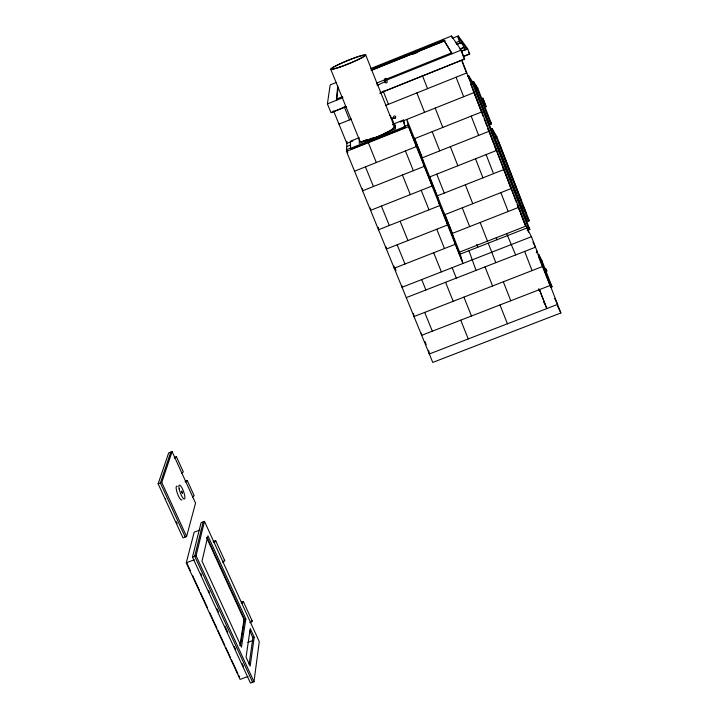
<?xml version="1.0" encoding="UTF-8"?>
<svg xmlns="http://www.w3.org/2000/svg" width="719" height="719" viewBox="0 0 719 719"><rect width="100%" height="100%" fill="white"/><g stroke="black" fill="none" stroke-linecap="round" stroke-linejoin="round"><path stroke-width="1.08" d="M392.502 124.414L403.44 120.046L405.174 127.551L350.584 149.336L350.423 141.221L359.239 137.706M524.582 223.42L531.431 236.695L560.865 312.954L432.766 362.43L346.486 151.43L346.918 141.319M336.753 100.022L337.993 87.88M337.768 85.947L336.393 99.141L342.621 96.643M253.978 681.729L259.271 641.609L204.502 521.383L201.086 522.695L192.485 557.072L250.437 683.05L253.978 681.729L196.08 555.706L204.502 521.383M254.202 637.205L250.167 666.109L246.06 657.139L250.248 628.532L254.202 637.205L252.899 637.69L249.133 664.392M346.558 106.493L331.019 112.73L327.406 103.895L330.174 84.905L336.393 82.397M245.844 618.879L241.467 647.145L202.003 561.135L207.953 535.781L245.844 618.879L244.02 619.562L239.912 645.68M240.452 645.482L244.541 619.365L207.09 537.3M371.274 69.294L443.821 40.066L451.981 53.7L451.64 52.811L376.864 82.982L365.746 55.021A18.919 1.735 -22.2 0 0 339.368 64.081A18.919 1.735 -22.2 0 0 339.539 67.262A18.919 1.735 -22.2 0 0 365.746 55.021M203.189 521.886L194.696 556.227L252.612 682.241M247.992 676.489L240.101 679.428L186.284 562.815L194.175 532.186L199.909 529.993M186.607 536.5L195.55 503.084L172.093 451.613L168.65 452.943L158.135 483.842L182.994 537.875L186.607 536.5L161.766 482.44L172.093 451.613M170.771 452.125L160.373 482.979L185.214 537.03M185.196 481.317L187.335 480.705L194.166 495.697L192.368 496.964M174.322 457.446L176.461 456.817L183.336 471.925L181.53 473.174M475.61 86.046L476.176 85.696L475.69 85.777M392.817 124.558L394.3 124.144L392.871 124.899M370.609 68.611L451.487 36.022L461.176 50.123L464.636 59.093L379.704 93.191M371.597 70.103L444.135 40.884M371.112 70.48L445.097 40.677M412.67 54.401L417.775 52.343M452.53 38.251L458.255 35.95L467.629 48.676L469.696 54.033L463.378 56.45L468.734 54.302M455.388 42.781L459.387 41.271L461.292 43.922M456.727 44.389L461.85 42.331L463.89 47.544L459.792 49.189M456.781 44.479L461.913 42.412M460.753 48.694L463.827 47.463L465.705 50.078M327.406 103.895L342.963 97.64M386.516 80.133L461.176 50.123M459.387 41.271L457.491 36.354L466.667 48.946L461.373 51.184L467.629 48.676M377.448 84.554C377.493 84.563 376.271 81.526 377.772 85.13L394.587 127.101M377.196 85.363L385.087 81.723M331.917 112.254L345.408 106.834M380.684 92.679L463.674 59.353M338.964 124.135L351.6 119.066M385.402 105.531L466.793 72.916L465.669 71.127M527.234 230.475L529.84 229.451L473.444 83.305L468.599 75.621L467.754 75.962L472.563 83.665L528.968 229.792M477.784 88.23L475.502 89.138L489.244 124.755L491.517 123.857L477.784 88.23L473.767 81.912L472.913 82.254L476.904 88.581L490.646 124.198M473.444 83.305L470.792 84.366L483.294 116.721M352.948 140.951L346.828 143.396L333.553 110.879M400.312 122.023L474.342 92.454L473.228 90.612M393.329 127.605L395.126 126.886M346.693 146.604L350.584 145.049M373.754 137.554L359.284 143.333L359.248 139.118M385.123 133.015L395.459 128.881L394.578 123.578M350.692 147.952L346.567 149.597L347.825 152.698M404.006 126.67L408.086 125.034L415.95 144.789M350.216 148.438L404.815 126.643L403.44 120.046M346.486 151.43L408.464 126.688L406.828 119.426L459.612 252.081L462.919 263.487L408.464 126.688M414.144 138.848L481.847 111.876L480.535 109.639M354.566 171.176L416.382 146.586L414.351 138.066M524.996 217.776L527.018 221.614L529.265 220.733L496.82 136.565L492.2 128.701L491.356 129.034L495.948 136.916L528.393 221.075M421.774 158.009L489.306 131.191L487.922 128.755M492.021 133.078L494.546 137.473L496.82 136.565M429.36 177.072L496.721 150.388L495.265 147.763M436.981 195.981L504.091 169.486L502.563 166.664M444.666 214.747L511.425 188.468L510.148 186.059M452.125 233.486L518.714 207.342L517.383 204.789M522.704 206.874L523.567 206.533L522.569 204.69M459.54 252.117L525.966 226.108L462.002 60.504M459.468 254.418L526.946 228.013L528.528 232.111M531.431 236.695L402.029 287.276L401.822 285.443M406.271 297.63L535.484 247.201L532.941 242.231M536.275 252.764L537.291 252.369L536.725 250.868L536.985 251.614M537.902 254.886L538.792 254.544L542.027 260.889L552.021 286.782L550.763 287.267L538.935 257.744M540.769 261.383L542.027 260.889M545.227 270.29L544.966 269.526L546.027 269.113L546.817 271.162L546.557 270.398L545.379 270.542M544.984 269.643L546.027 269.113M546.242 269.598L545.173 270.011L544.966 269.526M546.799 271.045L545.73 271.458L545.487 270.811M158.135 483.842L161.766 482.44M192.485 557.072L196.08 555.706M186.284 562.815L194.301 559.759M247.875 642.355L253.061 640.404M377.754 84.986L377.214 84.249M174.34 458.12L176.461 456.817M185.232 482.027L187.335 480.705M365.207 140.052L367.274 139.837M390.462 117.736L394.47 118.276M468.42 52.28L469.696 54.033M463.387 57.223L464.636 59.093M443.821 40.066L451.64 52.811M489.846 121.053L491.517 123.857M165.73 499.337L165.415 498.725M519.999 198.013L520.978 199.819L498.815 142.317M524.385 209.75L525.895 212.572L523.953 207.539M527.216 216.904L529.265 220.733M525.391 218.163L526.344 219.978L524.331 214.756M376.9 82.865L377.107 83.323M528.833 227.528L529.84 229.451M538.369 255.793L541.128 261.24L551.122 287.133M541.964 264.565L542.89 266.389L414 316.558L413.56 313.376M549.586 281.938L552.021 286.782M385.213 82.128L384.377 80.034L384.665 80.645M549.262 283.475L550.251 285.443L421.613 335.342L421.352 333.131M554.601 298.403L557.567 304.398L429.252 354.018L428.794 350.71M557.441 305.988L560.865 312.954M543.744 301.917L544.616 303.813M187.039 563.489L190.301 570.562M192.638 575.622L199.63 590.784M200.565 592.807L207.566 607.968M209.894 613.028L216.895 628.19M217.821 630.212L224.822 645.374M225.757 647.397L230.422 657.508M231.464 659.772L237.818 673.541M238.726 675.509L239.634 677.478M200.682 573.385L201.617 575.416M208.618 590.632L209.553 592.663M217.012 608.894L218.414 611.941M224.948 626.141L227.743 632.226M234.277 646.435L235.679 649.473M242.213 663.682L243.615 666.72M176.227 521.635L177.162 523.666M213.21 541.623A1.726 0.566 -25.7 0 1 215.763 540.931L224.688 560.523M243.453 601.758L252.198 620.973M249.826 630.949L252.899 637.69M206.569 537.497L244.02 619.562M506.742 233.711L515.631 254.948M537.291 252.369L537.488 252.827L537.228 252.09M496.254 237.818L497.036 239.715M394.785 267.576L396.007 270.569M424.956 341.543L426.214 344.635M330.695 69.177L359.86 140.969A18.721 2.615 -22.1 0 0 379.722 135.873A18.721 2.615 -22.1 0 0 393.886 126.652M344.158 106.619L349.551 119.893M365.441 166.853L373.44 186.509M381.394 206.056L389.303 225.487M397.167 244.802L404.977 263.999M424.668 312.379L432.326 331.216M368.317 142.713L376.334 162.512M400.115 221.218L407.952 240.559M421.694 279.601L425.9 289.973M402.442 175.005L410.324 194.615M433.692 252.746L441.385 271.899M445.564 282.297L453.195 301.279M460.717 320.171L468.258 338.937M484.193 101.712L483.905 101.037L484.112 101.64M484.282 102.08L484.57 102.763L484.282 101.936M484.462 102.817C489.315 114.716 482.224 95.951 482.683 98.072M383.146 90.971L388.467 104.3M405.444 150.936L413.344 170.682M421.199 190.319L429 209.831M436.766 229.235L444.477 248.522M452.143 267.684L456.313 278.109M463.917 297.109L471.466 316.001M394.803 124.917L395.153 125.798M391.388 117.134L394.273 124.351M415.294 140.025L421.676 156.059L424.255 166.359L362.592 190.814L362.547 188.657M445.376 215.628L451.55 231.141L455.28 244.289L394.237 268.214L394.03 266.111M430.142 178.564L437.718 197.626M415.6 143.306L423.374 162.836M446.409 220.715L454.004 239.787M423.77 164.426L431.535 183.938M439.264 203.351L446.939 222.638M454.579 241.818L462.164 260.889M404.815 126.643L405.174 127.551M476.041 270.398L468.959 250.697M436.739 174.142L444.27 193.105M416.876 92.913L424.552 112.344M432.173 131.658L439.758 150.864M462.254 207.827L469.66 226.602M485.028 266.902L492.56 285.964M499.984 304.946L507.425 323.784M422.287 75.252L427.553 88.635M435.193 108.093L442.796 127.434M450.355 146.658L457.868 165.774M465.337 184.783L472.769 203.693M480.157 222.486L487.5 241.171M495.813 262.678L488.255 243.157M503.318 281.776L510.778 300.758M456.08 77.203L463.647 96.723M471.179 116.127L478.665 135.415M486.107 154.594L493.513 173.665M500.864 192.62L508.189 211.476M475.511 158.791L482.934 177.836M462.047 61.412L466.02 71.675M473.515 91.079L480.966 110.375M488.372 129.555L495.742 148.626M503.066 167.59L510.355 186.446M517.599 205.203L524.798 223.843M484.103 118.806L486.925 126.113M487.725 128.198L493.369 142.811M494.178 144.896L516.35 202.291M517.159 204.385L519.981 211.683M520.79 213.777L525.625 226.296M451.487 36.022L452.278 38.053M524.645 251.434L532.078 270.596M539.466 289.631L546.808 308.559L539.403 289.649M538.926 288.966L539.816 291.321M538.747 289.02L539.547 291.087M458.255 35.95L459.396 38.898M492.2 128.701L493.809 132.88M473.767 81.912L474.567 84.006M461.373 51.184L463.44 56.549M494.546 137.473L527.018 221.614M496.164 141.751L496.964 143.836M497.773 145.921L500.586 153.228M501.395 155.313L504.208 162.611M505.017 164.696L507.83 172.003M508.639 174.088L511.047 180.343M513.465 186.598L514.669 189.726M515.478 191.811L516.278 193.896M517.087 195.99L519.9 203.288M520.709 205.373L523.522 212.671M497.233 145.624L500.029 152.877M500.828 154.953L503.624 162.206M504.423 164.274L507.228 171.526M508.027 173.603L510.823 180.855M513.222 187.075L514.427 190.175M516.826 196.395L519.217 202.614M520.421 205.724L523.216 212.977M524.016 215.044L525.616 219.187M538.792 254.544L540.751 259.631M542.324 263.711L543.51 266.767M468.599 75.621L470.217 79.809M484.022 101.694L482.907 98.719M546.054 269.221L546.287 269.877M476.724 244.37L477.722 247.273M444.342 213.255L447.586 224.975L386.391 249.035L386.229 247.03M437.251 195.883L439.857 205.553L378.509 229.738L378.356 227.375M429.71 176.928L432.074 186.014L370.573 210.334L370.474 208.097M251.183 620.856A1.708 0.647 -26.3 0 1 252.063 621.486A1.708 0.647 -26.3 0 1 249.799 622.681M241.242 602.171A1.708 0.629 -26.2 0 1 243.48 601.839A1.708 0.629 -26.2 0 1 241.395 603.385M224.04 560.38A1.726 0.584 -25.8 0 1 224.526 561A1.726 0.584 -25.8 0 1 222.593 562.105M215.763 540.931A1.726 0.566 -25.7 0 1 213.66 542.494M182.042 499.732A7.406 1.789 69.9 0 1 177.404 493.441A7.406 1.789 69.9 0 1 177.251 486.269M384.773 80.222A1.159 1.159 0 0 1 385.007 78.596A1.159 1.159 0 0 1 386.633 78.829A1.159 1.159 0 0 1 386.4 80.456M389.455 115.319A1.15 1.105 -82.6 0 1 390.624 116.011M393.005 128.422A17.499 2.445 -22.1 0 1 373.17 138.228M372.145 138.587A17.499 2.445 -22.1 0 1 365.8 140.475M364.83 140.69A17.499 2.445 -22.1 0 1 363.185 140.969M182.5 493.216C180.343 492.102 182.006 488.956 182.5 493.216M478.18 96.04L478.459 96.732L478.18 96.04M524.16 215.206L523.783 214.262L524.169 215.215M179.13 488.884A7.406 1.78 69.9 0 0 184.388 499.022A7.406 1.78 69.9 0 0 182.159 488.237A7.406 1.78 69.9 0 0 179.13 488.884M385.321 82.64A1.177 1.177 0 0 0 387.217 81.885A1.177 1.177 0 0 0 385.618 80.627A1.177 1.177 0 0 0 385.321 82.64M395.297 118.042A1.168 1.114 -82.4 0 0 395.046 116.047A1.168 1.114 -82.4 0 0 393.509 117.287A1.168 1.114 -82.4 0 0 395.297 118.042M340.087 66.93A17.687 1.618 -22.2 0 0 364.605 55.48A17.687 1.618 -22.2 0 0 339.952 63.946A17.687 1.618 -22.2 0 0 340.087 66.93"/></g></svg>
